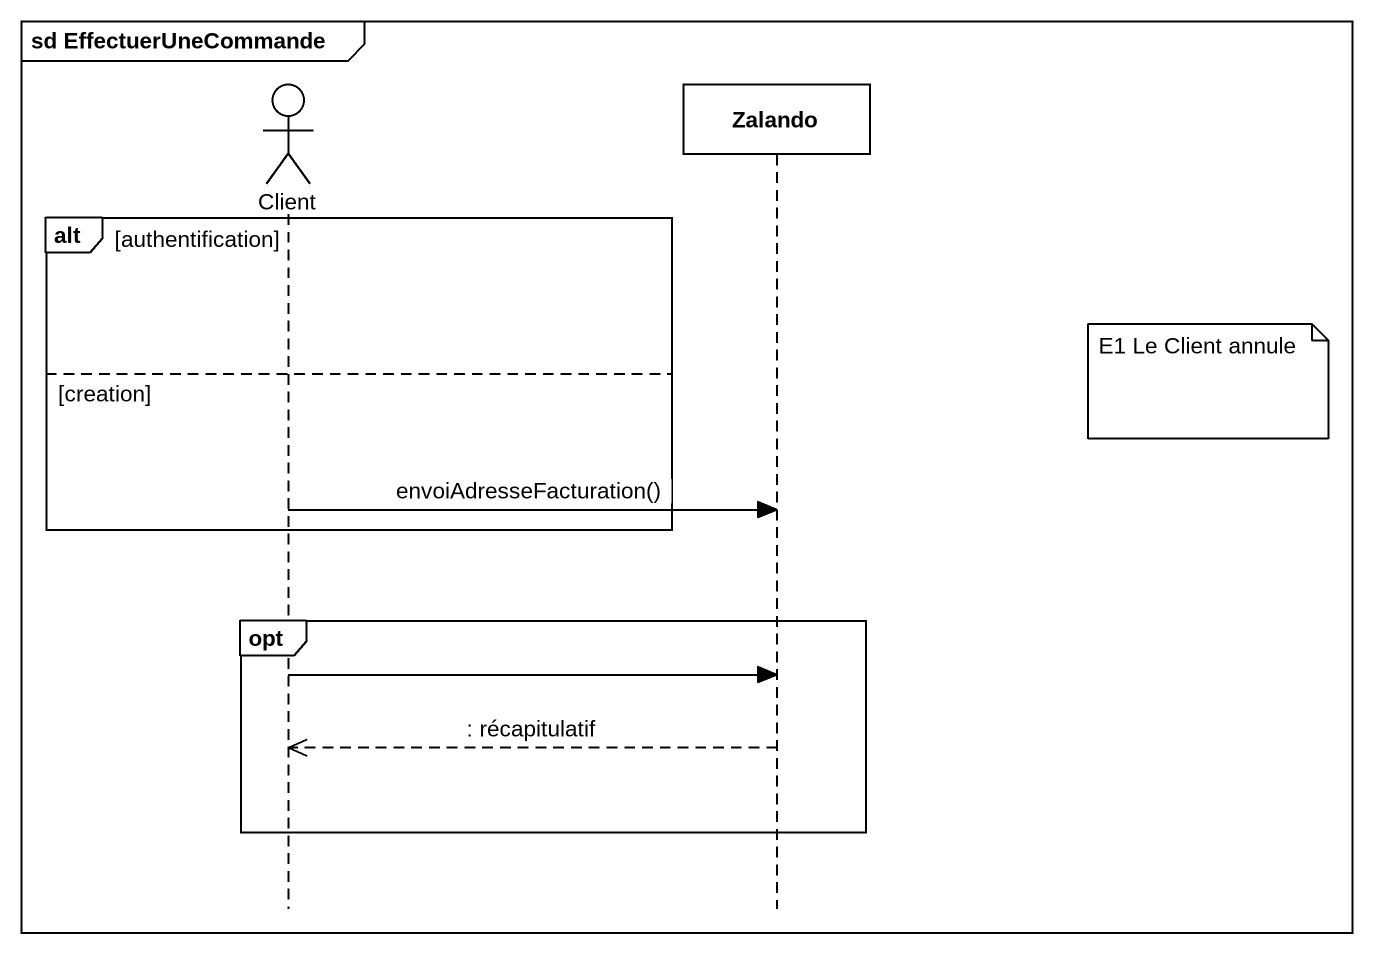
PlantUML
@startuml
mainframe sd EffectuerUneCommande
hide footbox
actor Client
participant Zalando

alt authentification
else creation
  note right of Zalando : E1 Le Client annule
  Client -> Zalando : envoiAdresseFacturation()
end
opt
  Client -> Zalando
  Zalando -->> Client : : récapitulatif
end
@enduml
